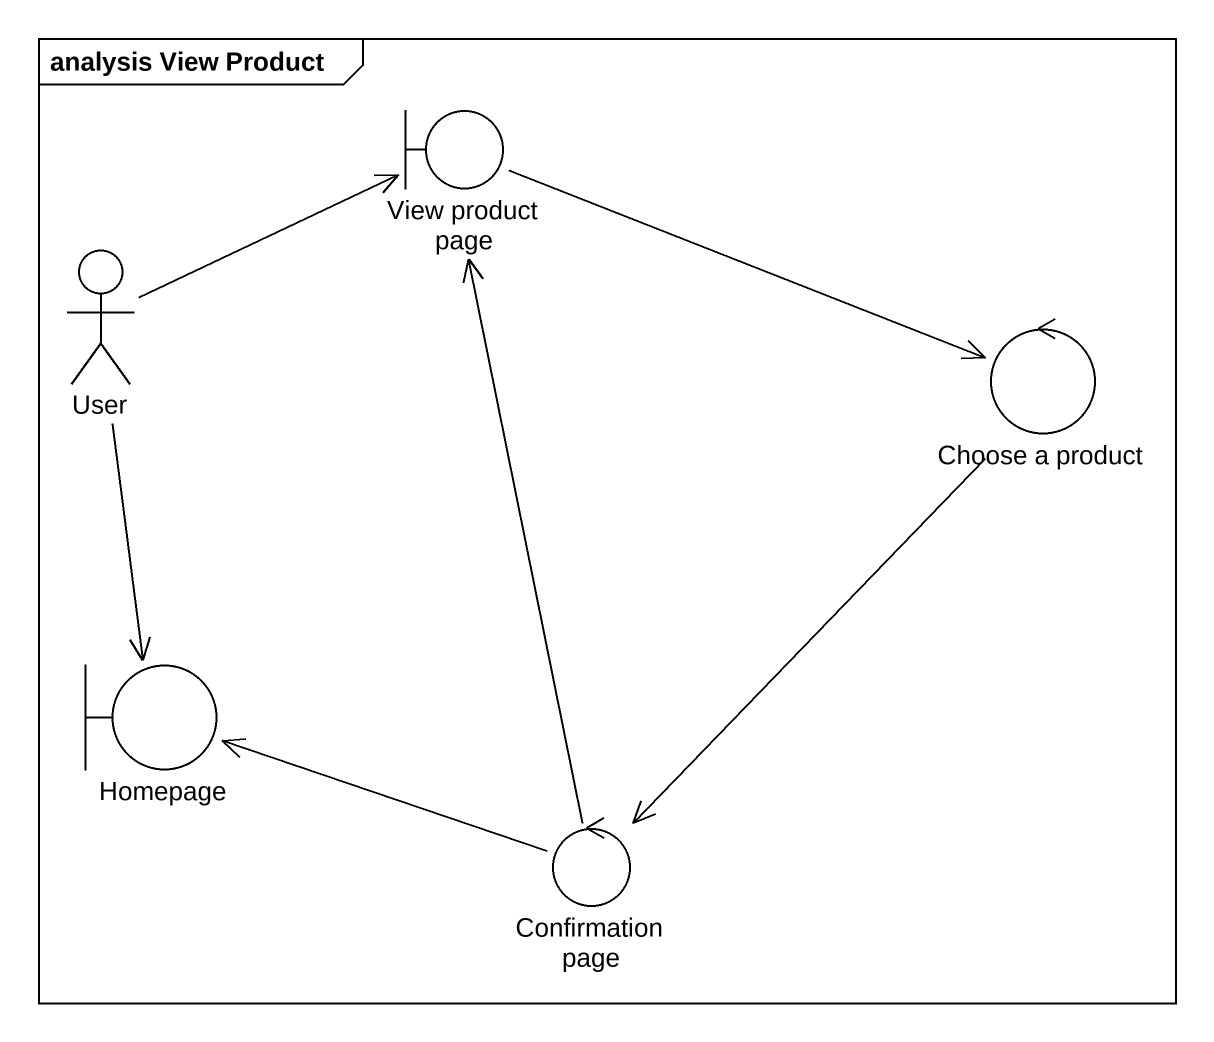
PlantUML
@startuml
mainframe analysis View Product
boundary "View product page" as View_product_page
actor User
control "Choose a product" as Choose_a_product
boundary Homepage
control "Confirmation page" as Confirmation_page
View_product_page -right-> Choose_a_product
User -right-> View_product_page
User --> Homepage
Choose_a_product --> Confirmation_page
Confirmation_page -up-> View_product_page
Confirmation_page -left-> Homepage
@enduml
